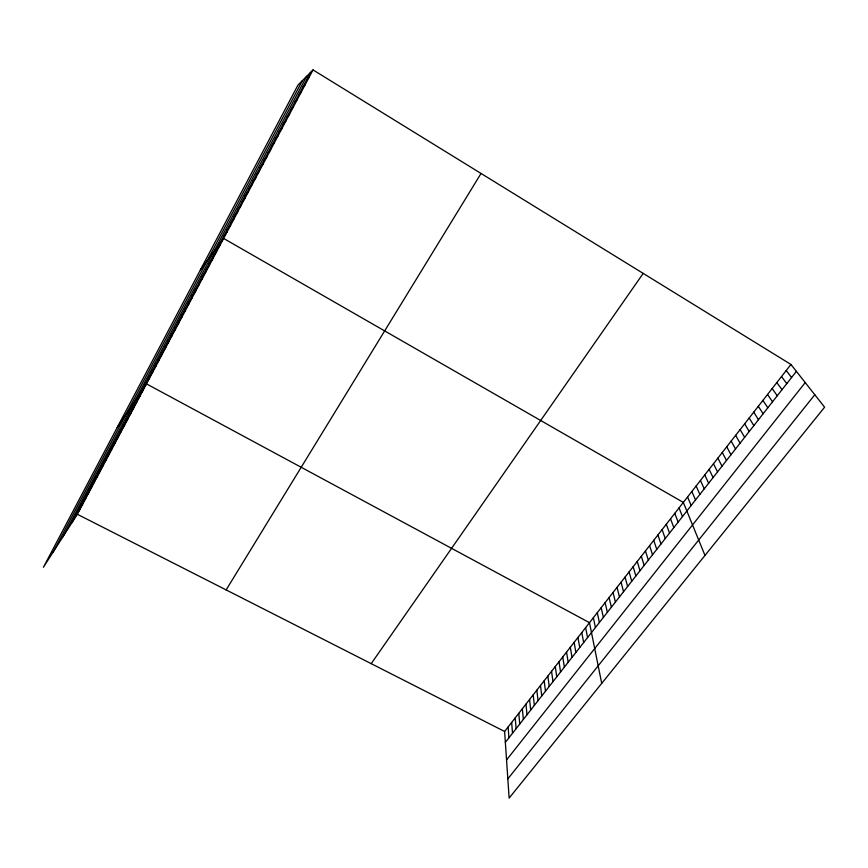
<?xml version="1.0" encoding="UTF-8"?>
<svg xmlns="http://www.w3.org/2000/svg" width="868" height="868" viewBox="0 0 868 868"><rect width="100%" height="100%" fill="white"/><g stroke="black" fill="none" stroke-linecap="round" stroke-linejoin="round"><path stroke-width="1.3" d="M53.241 551.907L302.379 80.637M62.887 536.836L306.664 76.308M71.816 522.883L310.603 72.348M313.022 69.907L297.952 85.086L43.4 567.281L77.339 514.268L313.022 69.907L790.954 364.462L824.6 407.2L509.136 798.093L504.612 731.474L790.954 364.462M226.136 589.914L481.035 173.459M77.61 511.968L83.068 503.462M74.702 517.436L80.192 508.876M83.447 500.944L88.84 492.568M80.518 506.467L85.943 498.026M89.339 489.823L94.677 481.566M86.388 495.4L91.758 487.078M95.296 478.594L100.558 470.478M92.312 484.225L97.617 476.033M101.296 467.266L106.504 459.27M98.29 472.941L103.531 464.89M107.361 455.819L112.504 447.964M104.323 461.559L109.498 453.639M113.48 444.275L118.547 436.561M110.41 450.058L115.52 442.279M116.562 438.459L121.596 430.81M122.768 426.752L127.737 419.244M119.654 432.622L124.656 425.049M125.893 420.85L130.818 413.418M132.186 408.98L137.046 401.689M129.039 414.926L133.932 407.569M135.365 402.991L140.182 395.775M138.544 396.98L143.328 389.841M144.967 384.871L149.676 377.884M117.191 427.49L146.497 383.884L589.491 622.681L601.719 683.366M148.2 378.774L152.866 371.862M151.444 372.643L156.077 365.819M154.71 366.48L159.3 359.732M157.987 360.296L162.533 353.623M161.285 354.079L165.788 347.493M164.594 347.829L169.065 341.319M167.925 341.547L172.352 335.124M171.267 335.243L175.651 328.896M174.631 328.896L178.971 322.646M178.005 322.527L182.313 316.353M371.2 663.651L643.199 273.398M181.401 316.115L185.654 310.039M184.819 309.681L189.029 303.681M188.248 303.214L192.414 297.301M191.687 296.715L195.81 290.889M195.148 290.183L199.228 284.444M198.631 283.608L202.667 277.977M202.136 277.011L206.117 271.467M205.651 270.382L209.589 264.924M209.177 263.709L213.072 258.349M212.736 257.015L216.577 251.742M216.306 250.277L220.092 245.112M200.389 269.905L223.629 238.44L683.333 502.409L704.979 555.422M223.445 236.79L227.145 231.81M227.025 230.042L230.671 225.159M230.628 223.25L234.219 218.476M234.241 216.436L237.789 211.759M237.875 209.579L241.369 205M241.521 202.689L244.971 198.208M245.188 195.767L248.584 191.394M248.888 188.801L252.219 184.537M505.35 742.368L796.39 371.374M252.588 181.803L255.876 177.647M506.543 759.945L805.222 382.582M256.32 174.772L259.554 170.714M507.834 778.878L814.792 394.745M260.064 167.698L263.243 163.748M263.829 160.591L266.953 156.761M267.615 153.452L270.686 149.719M271.424 146.269L274.44 142.656M275.254 139.054L278.205 135.549M279.095 131.795L281.991 128.41M282.957 124.504L285.8 121.227M286.852 117.169L289.63 114.012M290.758 109.791L293.482 106.753M294.686 102.381L297.344 99.462M298.635 94.938L301.229 92.127M302.606 87.44L305.145 84.76M306.588 79.91L309.073 77.36M77.339 514.268L504.612 731.474M786.224 370.527L791.573 377.515M781.515 376.56L786.777 383.623M776.827 382.571L782.003 389.71M772.162 388.538L777.251 395.765M767.529 394.495L772.531 401.786M762.907 400.408L767.822 407.786M758.306 406.311L763.146 413.754M753.728 412.17L758.48 419.7M749.182 418.007L753.847 425.602M744.646 423.823L749.225 431.494M740.133 429.606L744.635 437.342M735.641 435.356L740.068 443.168M731.171 441.096L735.511 448.973M726.722 446.792L730.986 454.745M722.284 452.467L726.483 460.496M717.879 458.12L721.992 466.214M713.496 463.751L717.521 471.899M709.123 469.349L713.084 477.574M704.773 474.915L708.657 483.205M700.443 480.471L704.252 488.825M696.136 485.993L699.868 494.413M691.85 491.483L695.507 499.968M687.575 496.963L691.167 505.501M679.047 507.899L682.487 516.568M674.772 513.368L678.147 522.102M670.53 518.814L673.828 527.603M666.309 524.229L669.532 533.082M662.1 529.621L665.257 538.54M657.911 534.992L660.993 543.965M653.734 540.33L656.761 549.368M649.59 545.657L652.541 554.75M645.456 550.952L648.342 560.099M641.343 556.225L644.154 565.426M637.242 561.477L639.998 570.732M633.173 566.695L635.853 576.016M629.105 571.904L631.73 581.278M625.068 577.079L627.618 586.508M621.043 582.233L623.539 591.716M617.039 587.376L619.47 596.902M613.058 592.486L615.412 602.066M609.086 597.575L611.387 607.209M605.126 602.642L607.372 612.331M601.198 607.676L603.369 617.419M597.282 612.7L599.387 622.497M593.376 617.701L595.426 627.542M585.629 627.64L587.56 637.579M581.777 632.577L583.654 642.559M577.947 637.481L579.759 647.517M574.128 642.374L575.885 652.465M570.319 647.246L572.023 657.38M566.544 652.096L568.182 662.273M562.768 656.924L564.363 667.156M559.025 661.741L560.554 672.006M555.281 666.526L556.757 676.845M551.56 671.289L552.981 681.651M547.86 676.042L549.227 686.447M544.171 680.772L545.484 691.21M540.504 685.47L541.751 695.962M536.847 690.158L538.041 700.693M533.202 694.834L534.352 705.402M529.578 699.478L530.673 710.089M525.965 704.111L527.006 714.765M522.362 708.711L523.361 719.409M518.782 713.312L519.726 724.042M515.223 717.879L516.113 728.653M511.664 722.426L512.511 733.243M508.127 726.961L508.919 737.822"/></g></svg>
